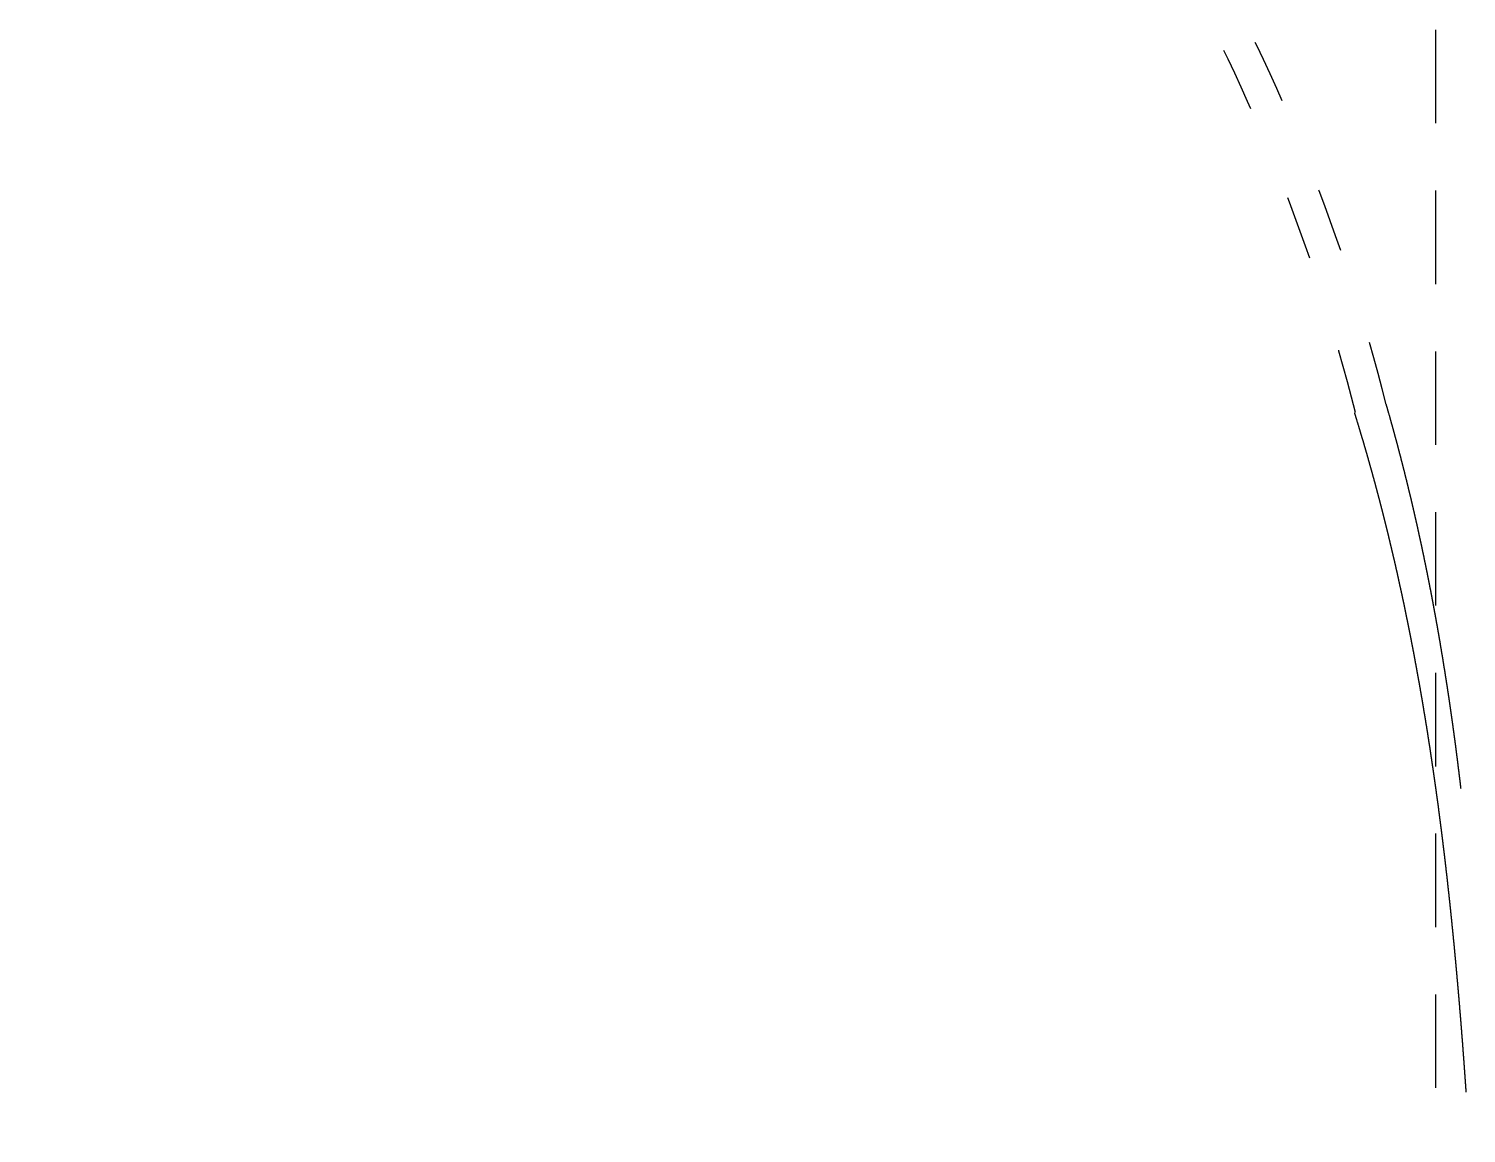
# Model space of a CAD drawing. Header units: millimetres. Extents: x 19715 to 35549, y 3563 to 14826.
# Drawn here: x 20952.4 to 21220.6, y 10734.7 to 10940.8 of the extents above; entities that cross this region are included whole.
import ezdxf

# ---------------------------------------------------------------- set-up
doc = ezdxf.new("R2010")
doc.units = ezdxf.units.MM
doc.linetypes.add('ACAD_ISO03W100', pattern=[30, 12, -18])
doc.layers.get('0').update_dxf_attribs({"color": 9, "linetype": 'ACAD_ISO03W100'})

msp = doc.modelspace()

# ---------------------------------------------------------------- linework, layer by layer
for points in [[(21214.94, 7833.18), (21214.94, 11293.27)], [(21214.94, 10268.63), (21214.94, 11293.27)], [(21214.94, 7833.18), (21214.94, 11293.27)], [(21214.94, 7833.18), (21214.94, 11293.27)]]:
    msp.add_lwpolyline(points)
for points in [[(20953.91, 11126.16, -0.272996), (21205.71, 10870.69, -0.000496), (21205.97, 10869.79, -0.000988), (21206.1, 10869.34, -0.000004), (21206.48, 10868.01, -0.000495), (21206.48, 10867.99, -0.000488), (21206.67, 10867.32, -0.000492), (21206.86, 10866.65, -0.000484), (21207.05, 10865.97, -0.000488), (21207.23, 10865.3, -0.00048), (21207.41, 10864.62, -0.000484), (21207.6, 10863.94, -0.000476), (21207.78, 10863.27, -0.00048), (21207.96, 10862.59, -0.000472), (21208.13, 10861.91, -0.000476), (21208.31, 10861.24, -0.000468), (21208.49, 10860.56, -0.000472), (21208.66, 10859.88, -0.000464), (21208.84, 10859.2, -0.000468), (21209.01, 10858.53, -0.00046), (21209.18, 10857.84, -0.000464), (21209.35, 10857.17, -0.000456), (21209.52, 10856.49, -0.00046), (21209.68, 10855.81, -0.000452), (21209.85, 10855.13, -0.000456), (21210.01, 10854.45, -0.000448), (21210.18, 10853.76, -0.000452), (21210.34, 10853.09, -0.000444), (21210.5, 10852.4, -0.000448), (21210.66, 10851.72, -0.00044), (21210.82, 10851.04, -0.000444), (21210.97, 10850.36, -0.000436), (21211.13, 10849.67, -0.00044), (21211.28, 10848.99, -0.000432), (21211.44, 10848.31, -0.000436), (21211.59, 10847.63, -0.000428), (21211.74, 10846.94, -0.000432), (21211.89, 10846.26, -0.000424), (21212.04, 10845.57, -0.000428), (21212.19, 10844.89, -0.00042), (21212.34, 10844.21, -0.000424), (21212.48, 10843.52, -0.000416), (21212.63, 10842.84, -0.00042), (21212.77, 10842.15, -0.000412), (21212.91, 10841.46, -0.000416), (21213.05, 10840.78, -0.000408), (21213.19, 10840.09, -0.000412), (21213.33, 10839.41, -0.000404), (21213.47, 10838.72, -0.000408), (21213.6, 10838.04, -0.0004), (21213.74, 10837.35, -0.000404), (21213.87, 10836.66, -0.000396), (21214.01, 10835.97, -0.0004), (21214.14, 10835.29, -0.000392), (21214.27, 10834.6, -0.000396), (21214.4, 10833.91, -0.000388), (21214.53, 10833.22, -0.000392), (21214.65, 10832.54, -0.000384), (21214.78, 10831.84, -0.000388), (21214.91, 10831.16, -0.00038), (21215.03, 10830.47, -0.000384), (21215.15, 10829.78, -0.000376), (21215.28, 10829.09, -0.00038), (21215.4, 10828.4, -0.000372), (21215.52, 10827.71, -0.000376), (21215.64, 10827.02, -0.000368), (21215.76, 10826.33, -0.000372), (21215.87, 10825.64, -0.000364), (21215.99, 10824.95, -0.000368), (21216.1, 10824.26, -0.00036), (21216.22, 10823.57, -0.000364), (21216.33, 10822.88, -0.000356), (21216.44, 10822.19, -0.00036), (21216.55, 10821.5, -0.000352), (21216.67, 10820.8, -0.000356), (21216.77, 10820.12, -0.000348), (21216.88, 10819.42, -0.000352), (21216.99, 10818.73, -0.000344), (21217.1, 10818.04, -0.000348), (21217.2, 10817.35, -0.00034), (21217.31, 10816.65, -0.000344), (21217.41, 10815.97, -0.000336), (21217.51, 10815.27, -0.00034), (21217.61, 10814.58, -0.000332), (21217.71, 10813.88, -0.000336), (21217.81, 10813.19, -0.000328), (21217.91, 10812.5, -0.000332), (21218.01, 10811.81, -0.000324), (21218.11, 10811.11, -0.000328), (21218.2, 10810.42, -0.00032), (21218.3, 10809.72, -0.000324), (21218.39, 10809.03, -0.000316), (21218.49, 10808.34, -0.00032), (21218.58, 10807.65, -0.000312), (21218.67, 10806.95, -0.000316), (21218.76, 10806.26, -0.000308), (21218.85, 10805.56, -0.000312), (21218.94, 10804.87, -0.000304), (21219.03, 10804.17, -0.000308), (21219.11, 10803.48, -0.0003), (21219.2, 10802.78, -0.000304), (21219.29, 10802.09, -0.000296), (21219.37, 10801.39, -0.0003), (21219.46, 10800.7, -0.000292), (21219.54, 10800, -0.000296), (21219.62, 10799.31, -0.0001), (21219.65, 10799.07)], [(20953.91, 11126.16, -0.272996), (21205.71, 10870.69, -0.000496), (21205.97, 10869.79, -0.000988), (21206.1, 10869.34, -0.000004), (21206.48, 10868.01, -0.000495), (21206.48, 10867.99, -0.000488), (21206.67, 10867.32, -0.000492), (21206.86, 10866.65, -0.000484), (21207.05, 10865.97, -0.000488), (21207.23, 10865.3, -0.00048), (21207.41, 10864.62, -0.000484), (21207.6, 10863.94, -0.000476), (21207.78, 10863.27, -0.00048), (21207.96, 10862.59, -0.000472), (21208.13, 10861.91, -0.000476), (21208.31, 10861.24, -0.000468), (21208.49, 10860.56, -0.000472), (21208.66, 10859.88, -0.000464), (21208.84, 10859.2, -0.000468), (21209.01, 10858.53, -0.00046), (21209.18, 10857.84, -0.000464), (21209.35, 10857.17, -0.000456), (21209.52, 10856.49, -0.00046), (21209.68, 10855.81, -0.000452), (21209.85, 10855.13, -0.000456), (21210.01, 10854.45, -0.000448), (21210.18, 10853.76, -0.000452), (21210.34, 10853.09, -0.000444), (21210.5, 10852.4, -0.000448), (21210.66, 10851.72, -0.00044), (21210.82, 10851.04, -0.000444), (21210.97, 10850.36, -0.000436), (21211.13, 10849.67, -0.00044), (21211.28, 10848.99, -0.000432), (21211.44, 10848.31, -0.000436), (21211.59, 10847.63, -0.000428), (21211.74, 10846.94, -0.000432), (21211.89, 10846.26, -0.000424), (21212.04, 10845.57, -0.000428), (21212.19, 10844.89, -0.00042), (21212.34, 10844.21, -0.000424), (21212.48, 10843.52, -0.000416), (21212.63, 10842.84, -0.00042), (21212.77, 10842.15, -0.000412), (21212.91, 10841.46, -0.000416), (21213.05, 10840.78, -0.000408), (21213.19, 10840.09, -0.000412), (21213.33, 10839.41, -0.000404), (21213.47, 10838.72, -0.000408), (21213.6, 10838.04, -0.0004), (21213.74, 10837.35, -0.000404), (21213.87, 10836.66, -0.000396), (21214.01, 10835.97, -0.0004), (21214.14, 10835.29, -0.000392), (21214.27, 10834.6, -0.000396), (21214.4, 10833.91, -0.000388), (21214.53, 10833.22, -0.000392), (21214.65, 10832.54, -0.000384), (21214.78, 10831.84, -0.000388), (21214.91, 10831.16, -0.00038), (21215.03, 10830.47, -0.000384), (21215.15, 10829.78, -0.000376), (21215.28, 10829.09, -0.00038), (21215.4, 10828.4, -0.000372), (21215.52, 10827.71, -0.000376), (21215.64, 10827.02, -0.000368), (21215.76, 10826.33, -0.000372), (21215.87, 10825.64, -0.000364), (21215.99, 10824.95, -0.000368), (21216.1, 10824.26, -0.00036), (21216.22, 10823.57, -0.000364), (21216.33, 10822.88, -0.000356), (21216.44, 10822.19, -0.00036), (21216.55, 10821.5, -0.000352), (21216.67, 10820.8, -0.000356), (21216.77, 10820.12, -0.000348), (21216.88, 10819.42, -0.000352), (21216.99, 10818.73, -0.000344), (21217.1, 10818.04, -0.000348), (21217.2, 10817.35, -0.00034), (21217.31, 10816.65, -0.000344), (21217.41, 10815.97, -0.000336), (21217.51, 10815.27, -0.00034), (21217.61, 10814.58, -0.000332), (21217.71, 10813.88, -0.000336), (21217.81, 10813.19, -0.000328), (21217.91, 10812.5, -0.000332), (21218.01, 10811.81, -0.000324), (21218.11, 10811.11, -0.000328), (21218.2, 10810.42, -0.00032), (21218.3, 10809.72, -0.000324), (21218.39, 10809.03, -0.000316), (21218.49, 10808.34, -0.00032), (21218.58, 10807.65, -0.000312), (21218.67, 10806.95, -0.000316), (21218.76, 10806.26, -0.000308), (21218.85, 10805.56, -0.000312), (21218.94, 10804.87, -0.000304), (21219.03, 10804.17, -0.000308), (21219.11, 10803.48, -0.0003), (21219.2, 10802.78, -0.000304), (21219.29, 10802.09, -0.000296), (21219.37, 10801.39, -0.0003), (21219.46, 10800.7, -0.000292), (21219.54, 10800, -0.000296), (21219.62, 10799.31, -0.0001), (21219.65, 10799.07)], [(20953.91, 11126.16, -0.272996), (21205.71, 10870.69, -0.000496), (21205.97, 10869.79, -0.000988), (21206.1, 10869.34, -0.000004), (21206.48, 10868.01, -0.000495), (21206.48, 10867.99, -0.000488), (21206.67, 10867.32, -0.000492), (21206.86, 10866.65, -0.000484), (21207.05, 10865.97, -0.000488), (21207.23, 10865.3, -0.00048), (21207.41, 10864.62, -0.000484), (21207.6, 10863.94, -0.000476), (21207.78, 10863.27, -0.00048), (21207.96, 10862.59, -0.000472), (21208.13, 10861.91, -0.000476), (21208.31, 10861.24, -0.000468), (21208.49, 10860.56, -0.000472), (21208.66, 10859.88, -0.000464), (21208.84, 10859.2, -0.000468), (21209.01, 10858.53, -0.00046), (21209.18, 10857.84, -0.000464), (21209.35, 10857.17, -0.000456), (21209.52, 10856.49, -0.00046), (21209.68, 10855.81, -0.000452), (21209.85, 10855.13, -0.000456), (21210.01, 10854.45, -0.000448), (21210.18, 10853.76, -0.000452), (21210.34, 10853.09, -0.000444), (21210.5, 10852.4, -0.000448), (21210.66, 10851.72, -0.00044), (21210.82, 10851.04, -0.000444), (21210.97, 10850.36, -0.000436), (21211.13, 10849.67, -0.00044), (21211.28, 10848.99, -0.000432), (21211.44, 10848.31, -0.000436), (21211.59, 10847.63, -0.000428), (21211.74, 10846.94, -0.000432), (21211.89, 10846.26, -0.000424), (21212.04, 10845.57, -0.000428), (21212.19, 10844.89, -0.00042), (21212.34, 10844.21, -0.000424), (21212.48, 10843.52, -0.000416), (21212.63, 10842.84, -0.00042), (21212.77, 10842.15, -0.000412), (21212.91, 10841.46, -0.000416), (21213.05, 10840.78, -0.000408), (21213.19, 10840.09, -0.000412), (21213.33, 10839.41, -0.000404), (21213.47, 10838.72, -0.000408), (21213.6, 10838.04, -0.0004), (21213.74, 10837.35, -0.000404), (21213.87, 10836.66, -0.000396), (21214.01, 10835.97, -0.0004), (21214.14, 10835.29, -0.000392), (21214.27, 10834.6, -0.000396), (21214.4, 10833.91, -0.000388), (21214.53, 10833.22, -0.000392), (21214.65, 10832.54, -0.000384), (21214.78, 10831.84, -0.000388), (21214.91, 10831.16, -0.00038), (21215.03, 10830.47, -0.000384), (21215.15, 10829.78, -0.000376), (21215.28, 10829.09, -0.00038), (21215.4, 10828.4, -0.000372), (21215.52, 10827.71, -0.000376), (21215.64, 10827.02, -0.000368), (21215.76, 10826.33, -0.000372), (21215.87, 10825.64, -0.000364), (21215.99, 10824.95, -0.000368), (21216.1, 10824.26, -0.00036), (21216.22, 10823.57, -0.000364), (21216.33, 10822.88, -0.000356), (21216.44, 10822.19, -0.00036), (21216.55, 10821.5, -0.000352), (21216.67, 10820.8, -0.000356), (21216.77, 10820.12, -0.000348), (21216.88, 10819.42, -0.000352), (21216.99, 10818.73, -0.000344), (21217.1, 10818.04, -0.000348), (21217.2, 10817.35, -0.00034), (21217.31, 10816.65, -0.000344), (21217.41, 10815.97, -0.000336), (21217.51, 10815.27, -0.00034), (21217.61, 10814.58, -0.000332), (21217.71, 10813.88, -0.000336), (21217.81, 10813.19, -0.000328), (21217.91, 10812.5, -0.000332), (21218.01, 10811.81, -0.000324), (21218.11, 10811.11, -0.000328), (21218.2, 10810.42, -0.00032), (21218.3, 10809.72, -0.000324), (21218.39, 10809.03, -0.000316), (21218.49, 10808.34, -0.00032), (21218.58, 10807.65, -0.000312), (21218.67, 10806.95, -0.000316), (21218.76, 10806.26, -0.000308), (21218.85, 10805.56, -0.000312), (21218.94, 10804.87, -0.000304), (21219.03, 10804.17, -0.000308), (21219.11, 10803.48, -0.0003), (21219.2, 10802.78, -0.000304), (21219.29, 10802.09, -0.000296), (21219.37, 10801.39, -0.0003), (21219.46, 10800.7, -0.000292), (21219.54, 10800, -0.000296), (21219.62, 10799.31, -0.0001), (21219.65, 10799.07)], [(20953.91, 11126.16, -0.272996), (21205.71, 10870.69, -0.000496), (21205.97, 10869.79, -0.000988), (21206.1, 10869.34, -0.000004), (21206.48, 10868.01, -0.000495), (21206.48, 10867.99, -0.000488), (21206.67, 10867.32, -0.000492), (21206.86, 10866.65, -0.000484), (21207.05, 10865.97, -0.000488), (21207.23, 10865.3, -0.00048), (21207.41, 10864.62, -0.000484), (21207.6, 10863.94, -0.000476), (21207.78, 10863.27, -0.00048), (21207.96, 10862.59, -0.000472), (21208.13, 10861.91, -0.000476), (21208.31, 10861.24, -0.000468), (21208.49, 10860.56, -0.000472), (21208.66, 10859.88, -0.000464), (21208.84, 10859.2, -0.000468), (21209.01, 10858.53, -0.00046), (21209.18, 10857.84, -0.000464), (21209.35, 10857.17, -0.000456), (21209.52, 10856.49, -0.00046), (21209.68, 10855.81, -0.000452), (21209.85, 10855.13, -0.000456), (21210.01, 10854.45, -0.000448), (21210.18, 10853.76, -0.000452), (21210.34, 10853.09, -0.000444), (21210.5, 10852.4, -0.000448), (21210.66, 10851.72, -0.00044), (21210.82, 10851.04, -0.000444), (21210.97, 10850.36, -0.000436), (21211.13, 10849.67, -0.00044), (21211.28, 10848.99, -0.000432), (21211.44, 10848.31, -0.000436), (21211.59, 10847.63, -0.000428), (21211.74, 10846.94, -0.000432), (21211.89, 10846.26, -0.000424), (21212.04, 10845.57, -0.000428), (21212.19, 10844.89, -0.00042), (21212.34, 10844.21, -0.000424), (21212.48, 10843.52, -0.000416), (21212.63, 10842.84, -0.00042), (21212.77, 10842.15, -0.000412), (21212.91, 10841.46, -0.000416), (21213.05, 10840.78, -0.000408), (21213.19, 10840.09, -0.000412), (21213.33, 10839.41, -0.000404), (21213.47, 10838.72, -0.000408), (21213.6, 10838.04, -0.0004), (21213.74, 10837.35, -0.000404), (21213.87, 10836.66, -0.000396), (21214.01, 10835.97, -0.0004), (21214.14, 10835.29, -0.000392), (21214.27, 10834.6, -0.000396), (21214.4, 10833.91, -0.000388), (21214.53, 10833.22, -0.000392), (21214.65, 10832.54, -0.000384), (21214.78, 10831.84, -0.000388), (21214.91, 10831.16, -0.00038), (21215.03, 10830.47, -0.000384), (21215.15, 10829.78, -0.000376), (21215.28, 10829.09, -0.00038), (21215.4, 10828.4, -0.000372), (21215.52, 10827.71, -0.000376), (21215.64, 10827.02, -0.000368), (21215.76, 10826.33, -0.000372), (21215.87, 10825.64, -0.000364), (21215.99, 10824.95, -0.000368), (21216.1, 10824.26, -0.00036), (21216.22, 10823.57, -0.000364), (21216.33, 10822.88, -0.000356), (21216.44, 10822.19, -0.00036), (21216.55, 10821.5, -0.000352), (21216.67, 10820.8, -0.000356), (21216.77, 10820.12, -0.000348), (21216.88, 10819.42, -0.000352), (21216.99, 10818.73, -0.000344), (21217.1, 10818.04, -0.000348), (21217.2, 10817.35, -0.00034), (21217.31, 10816.65, -0.000344), (21217.41, 10815.97, -0.000336), (21217.51, 10815.27, -0.00034), (21217.61, 10814.58, -0.000332), (21217.71, 10813.88, -0.000336), (21217.81, 10813.19, -0.000328), (21217.91, 10812.5, -0.000332), (21218.01, 10811.81, -0.000324), (21218.11, 10811.11, -0.000328), (21218.2, 10810.42, -0.00032), (21218.3, 10809.72, -0.000324), (21218.39, 10809.03, -0.000316), (21218.49, 10808.34, -0.00032), (21218.58, 10807.65, -0.000312), (21218.67, 10806.95, -0.000316), (21218.76, 10806.26, -0.000308), (21218.85, 10805.56, -0.000312), (21218.94, 10804.87, -0.000304), (21219.03, 10804.17, -0.000308), (21219.11, 10803.48, -0.0003), (21219.2, 10802.78, -0.000304), (21219.29, 10802.09, -0.000296), (21219.37, 10801.39, -0.0003), (21219.46, 10800.7, -0.000292), (21219.54, 10800, -0.000296), (21219.62, 10799.31, -0.0001), (21219.65, 10799.07)], [(21199.94, 10869.24, 0.272996), (20952.38, 11120.41)], [(21199.94, 10869.24, 0.272996), (20952.38, 11120.41)], [(21199.94, 10869.24, 0.272996), (20952.38, 11120.41)], [(21199.79, 10869.2, -0.000496), (21200.07, 10868.31, -0.000988), (21200.2, 10867.86, -0.000004), (21200.61, 10866.53, -0.000495), (21200.61, 10866.52, -0.000488), (21200.81, 10865.85, -0.000492), (21201.01, 10865.18, -0.000484), (21201.21, 10864.51, -0.000488), (21201.41, 10863.84, -0.00048), (21201.61, 10863.17, -0.000484), (21201.8, 10862.5, -0.000476), (21202, 10861.82, -0.00048), (21202.19, 10861.15, -0.000472), (21202.38, 10860.48, -0.000476), (21202.57, 10859.8, -0.000468), (21202.76, 10859.13, -0.000472), (21202.95, 10858.46, -0.000464), (21203.14, 10857.78, -0.000468), (21203.32, 10857.11, -0.00046), (21203.51, 10856.43, -0.000464), (21203.69, 10855.76, -0.000456), (21203.87, 10855.08, -0.00046), (21204.05, 10854.4, -0.000452), (21204.23, 10853.72, -0.000456), (21204.41, 10853.05, -0.000448), (21204.59, 10852.37, -0.000452), (21204.76, 10851.69, -0.000444), (21204.94, 10851.01, -0.000448), (21205.11, 10850.34, -0.00044), (21205.28, 10849.66, -0.000444), (21205.45, 10848.98, -0.000436), (21205.62, 10848.3, -0.00044), (21205.79, 10847.62, -0.000432), (21205.96, 10846.94, -0.000436), (21206.12, 10846.26, -0.000428), (21206.29, 10845.58, -0.000432), (21206.45, 10844.9, -0.000424), (21206.61, 10844.22, -0.000428), (21206.77, 10843.54, -0.00042), (21206.93, 10842.85, -0.000424), (21207.09, 10842.18, -0.000416), (21207.25, 10841.49, -0.00042), (21207.41, 10840.81, -0.000412), (21207.56, 10840.13, -0.000416), (21207.72, 10839.45, -0.000408), (21207.87, 10838.76, -0.000412), (21208.02, 10838.08, -0.000404), (21208.17, 10837.39, -0.000408), (21208.32, 10836.71, -0.0004), (21208.47, 10836.03, -0.000404), (21208.62, 10835.34, -0.000396), (21208.77, 10834.66, -0.0004), (21208.91, 10833.98, -0.000392), (21209.06, 10833.29, -0.000396), (21209.2, 10832.61, -0.000388), (21209.34, 10831.92, -0.000392), (21209.48, 10831.23, -0.000384), (21209.62, 10830.55, -0.000388), (21209.76, 10829.86, -0.00038), (21209.9, 10829.17, -0.000384), (21210.04, 10828.49, -0.000376), (21210.17, 10827.8, -0.00038), (21210.31, 10827.12, -0.000372), (21210.44, 10826.43, -0.000376), (21210.57, 10825.74, -0.000368), (21210.71, 10825.05, -0.000372), (21210.84, 10824.37, -0.000364), (21210.97, 10823.68, -0.000368), (21211.09, 10822.99, -0.00036), (21211.22, 10822.3, -0.000364), (21211.35, 10821.61, -0.000356), (21211.47, 10820.92, -0.00036), (21211.6, 10820.24, -0.000352), (21211.72, 10819.54, -0.000356), (21211.85, 10818.86, -0.000348), (21211.97, 10818.17, -0.000352), (21212.09, 10817.48, -0.000344), (21212.21, 10816.79, -0.000348), (21212.33, 10816.1, -0.00034), (21212.45, 10815.41, -0.000344), (21212.56, 10814.72, -0.000336), (21212.68, 10814.03, -0.00034), (21212.79, 10813.34, -0.000332), (21212.91, 10812.64, -0.000336), (21213.02, 10811.96, -0.000328), (21213.13, 10811.26, -0.000332), (21213.25, 10810.58, -0.000324), (21213.36, 10809.88, -0.000328), (21213.47, 10809.19, -0.00032), (21213.57, 10808.5, -0.000324), (21213.68, 10807.81, -0.000316), (21213.79, 10807.11, -0.00032), (21213.9, 10806.43, -0.000312), (21214, 10805.73, -0.000316), (21214.1, 10805.04, -0.000308), (21214.21, 10804.35, -0.000312), (21214.31, 10803.66, -0.000304), (21214.41, 10802.96, -0.000308), (21214.51, 10802.27, -0.0003), (21214.61, 10801.58, -0.000304), (21214.71, 10800.89, -0.000296), (21214.81, 10800.19, -0.0003), (21214.91, 10799.5, -0.000292), (21215.01, 10798.8, -0.000296), (21215.1, 10798.11, -0.000288), (21215.2, 10797.42, -0.000292), (21215.29, 10796.73, -0.000284), (21215.39, 10796.03, -0.000288), (21215.48, 10795.34, -0.00028), (21215.57, 10794.64, -0.000284), (21215.66, 10793.95, -0.000276), (21215.75, 10793.25, -0.00028), (21215.84, 10792.56, -0.000272), (21215.93, 10791.86, -0.000276), (21216.02, 10791.17, -0.000268), (21216.11, 10790.47, -0.000272), (21216.19, 10789.79, -0.000264), (21216.28, 10789.09, -0.000268), (21216.36, 10788.4, -0.00026), (21216.45, 10787.7, -0.000264), (21216.53, 10787.01, -0.000256), (21216.62, 10786.31, -0.00026), (21216.7, 10785.62, -0.000252), (21216.78, 10784.92, -0.000256), (21216.86, 10784.23, -0.000248), (21216.94, 10783.52, -0.000252), (21217.02, 10782.83, -0.000244), (21217.1, 10782.13, -0.000248), (21217.18, 10781.44, -0.00024), (21217.25, 10780.74, -0.000244), (21217.33, 10780.05, -0.000236), (21217.41, 10779.35, -0.00024), (21217.48, 10778.66, -0.000232), (21217.56, 10777.96, -0.000236), (21217.63, 10777.27, -0.000228), (21217.71, 10776.57, -0.000232), (21217.78, 10775.88, -0.000224), (21217.85, 10775.17, -0.000228), (21217.92, 10774.48, -0.00022), (21217.99, 10773.78, -0.000224), (21218.06, 10773.09, -0.000216), (21218.13, 10772.39, -0.00022), (21218.2, 10771.7, -0.000212), (21218.27, 10770.99, -0.000216), (21218.34, 10770.3, -0.000208), (21218.41, 10769.6, -0.000212), (21218.47, 10768.91, -0.000204), (21218.54, 10768.21, -0.000208), (21218.6, 10767.52, -0.0002), (21218.67, 10766.81, -0.000204), (21218.73, 10766.12, -0.000196), (21218.8, 10765.42, -0.0002), (21218.86, 10764.73, -0.000192), (21218.92, 10764.02, -0.000196), (21218.98, 10763.33, -0.000188), (21219.05, 10762.63, -0.000192), (21219.11, 10761.94, -0.000184), (21219.17, 10761.23, -0.000188), (21219.23, 10760.54, -0.00018), (21219.29, 10759.84, -0.000184), (21219.35, 10759.15, -0.000176), (21219.41, 10758.44, -0.00018), (21219.46, 10757.75, -0.000172), (21219.52, 10757.05, -0.000176), (21219.58, 10756.36, -0.000168), (21219.64, 10755.65, -0.000172), (21219.69, 10754.96, -0.000164), (21219.75, 10754.26, -0.000168), (21219.8, 10753.57, -0.00016), (21219.86, 10752.86, -0.000164), (21219.91, 10752.17, -0.000156), (21219.97, 10751.47, -0.00016), (21220.02, 10750.78, -0.000152), (21220.07, 10750.07, -0.000156), (21220.12, 10749.38, -0.000148), (21220.18, 10748.67, -0.000152), (21220.23, 10747.98, -0.000144), (21220.28, 10747.28, -0.000148), (21220.33, 10746.59, -0.00014), (21220.38, 10745.88, -0.000144), (21220.43, 10745.19, -0.000136), (21220.48, 10744.48, -0.00014), (21220.53, 10743.79, -0.000132), (21220.58, 10743.09, -0.000136), (21220.63, 10742.4, -0.000128)], [(21199.79, 10869.2, -0.000496), (21200.07, 10868.31, -0.000988), (21200.2, 10867.86, -0.000004), (21200.61, 10866.53, -0.000495), (21200.61, 10866.52, -0.000488), (21200.81, 10865.85, -0.000492), (21201.01, 10865.18, -0.000484), (21201.21, 10864.51, -0.000488), (21201.41, 10863.84, -0.00048), (21201.61, 10863.17, -0.000484), (21201.8, 10862.5, -0.000476), (21202, 10861.82, -0.00048), (21202.19, 10861.15, -0.000472), (21202.38, 10860.48, -0.000476), (21202.57, 10859.8, -0.000468), (21202.76, 10859.13, -0.000472), (21202.95, 10858.46, -0.000464), (21203.14, 10857.78, -0.000468), (21203.32, 10857.11, -0.00046), (21203.51, 10856.43, -0.000464), (21203.69, 10855.76, -0.000456), (21203.87, 10855.08, -0.00046), (21204.05, 10854.4, -0.000452), (21204.23, 10853.72, -0.000456), (21204.41, 10853.05, -0.000448), (21204.59, 10852.37, -0.000452), (21204.76, 10851.69, -0.000444), (21204.94, 10851.01, -0.000448), (21205.11, 10850.34, -0.00044), (21205.28, 10849.66, -0.000444), (21205.45, 10848.98, -0.000436), (21205.62, 10848.3, -0.00044), (21205.79, 10847.62, -0.000432), (21205.96, 10846.94, -0.000436), (21206.12, 10846.26, -0.000428), (21206.29, 10845.58, -0.000432), (21206.45, 10844.9, -0.000424), (21206.61, 10844.22, -0.000428), (21206.77, 10843.54, -0.00042), (21206.93, 10842.85, -0.000424), (21207.09, 10842.18, -0.000416), (21207.25, 10841.49, -0.00042), (21207.41, 10840.81, -0.000412), (21207.56, 10840.13, -0.000416), (21207.72, 10839.45, -0.000408), (21207.87, 10838.76, -0.000412), (21208.02, 10838.08, -0.000404), (21208.17, 10837.39, -0.000408), (21208.32, 10836.71, -0.0004), (21208.47, 10836.03, -0.000404), (21208.62, 10835.34, -0.000396), (21208.77, 10834.66, -0.0004), (21208.91, 10833.98, -0.000392), (21209.06, 10833.29, -0.000396), (21209.2, 10832.61, -0.000388), (21209.34, 10831.92, -0.000392), (21209.48, 10831.23, -0.000384), (21209.62, 10830.55, -0.000388), (21209.76, 10829.86, -0.00038), (21209.9, 10829.17, -0.000384), (21210.04, 10828.49, -0.000376), (21210.17, 10827.8, -0.00038), (21210.31, 10827.12, -0.000372), (21210.44, 10826.43, -0.000376), (21210.57, 10825.74, -0.000368), (21210.71, 10825.05, -0.000372), (21210.84, 10824.37, -0.000364), (21210.97, 10823.68, -0.000368), (21211.09, 10822.99, -0.00036), (21211.22, 10822.3, -0.000364), (21211.35, 10821.61, -0.000356), (21211.47, 10820.92, -0.00036), (21211.6, 10820.24, -0.000352), (21211.72, 10819.54, -0.000356), (21211.85, 10818.86, -0.000348), (21211.97, 10818.17, -0.000352), (21212.09, 10817.48, -0.000344), (21212.21, 10816.79, -0.000348), (21212.33, 10816.1, -0.00034), (21212.45, 10815.41, -0.000344), (21212.56, 10814.72, -0.000336), (21212.68, 10814.03, -0.00034), (21212.79, 10813.34, -0.000332), (21212.91, 10812.64, -0.000336), (21213.02, 10811.96, -0.000328), (21213.13, 10811.26, -0.000332), (21213.25, 10810.58, -0.000324), (21213.36, 10809.88, -0.000328), (21213.47, 10809.19, -0.00032), (21213.57, 10808.5, -0.000324), (21213.68, 10807.81, -0.000316), (21213.79, 10807.11, -0.00032), (21213.9, 10806.43, -0.000312), (21214, 10805.73, -0.000316), (21214.1, 10805.04, -0.000308), (21214.21, 10804.35, -0.000312), (21214.31, 10803.66, -0.000304), (21214.41, 10802.96, -0.000308), (21214.51, 10802.27, -0.0003), (21214.61, 10801.58, -0.000304), (21214.71, 10800.89, -0.000296), (21214.81, 10800.19, -0.0003), (21214.91, 10799.5, -0.000292), (21215.01, 10798.8, -0.000296), (21215.1, 10798.11, -0.000288), (21215.2, 10797.42, -0.000292), (21215.29, 10796.73, -0.000284), (21215.39, 10796.03, -0.000288), (21215.48, 10795.34, -0.00028), (21215.57, 10794.64, -0.000284), (21215.66, 10793.95, -0.000276), (21215.75, 10793.25, -0.00028), (21215.84, 10792.56, -0.000272), (21215.93, 10791.86, -0.000276), (21216.02, 10791.17, -0.000268), (21216.11, 10790.47, -0.000272), (21216.19, 10789.79, -0.000264), (21216.28, 10789.09, -0.000268), (21216.36, 10788.4, -0.00026), (21216.45, 10787.7, -0.000264), (21216.53, 10787.01, -0.000256), (21216.62, 10786.31, -0.00026), (21216.7, 10785.62, -0.000252), (21216.78, 10784.92, -0.000256), (21216.86, 10784.23, -0.000248), (21216.94, 10783.52, -0.000252), (21217.02, 10782.83, -0.000244), (21217.1, 10782.13, -0.000248), (21217.18, 10781.44, -0.00024), (21217.25, 10780.74, -0.000244), (21217.33, 10780.05, -0.000236), (21217.41, 10779.35, -0.00024), (21217.48, 10778.66, -0.000232), (21217.56, 10777.96, -0.000236), (21217.63, 10777.27, -0.000228), (21217.71, 10776.57, -0.000232), (21217.78, 10775.88, -0.000224), (21217.85, 10775.17, -0.000228), (21217.92, 10774.48, -0.00022), (21217.99, 10773.78, -0.000224), (21218.06, 10773.09, -0.000216), (21218.13, 10772.39, -0.00022), (21218.2, 10771.7, -0.000212), (21218.27, 10770.99, -0.000216), (21218.34, 10770.3, -0.000208), (21218.41, 10769.6, -0.000212), (21218.47, 10768.91, -0.000204), (21218.54, 10768.21, -0.000208), (21218.6, 10767.52, -0.0002), (21218.67, 10766.81, -0.000204), (21218.73, 10766.12, -0.000196), (21218.8, 10765.42, -0.0002), (21218.86, 10764.73, -0.000192), (21218.92, 10764.02, -0.000196), (21218.98, 10763.33, -0.000188), (21219.05, 10762.63, -0.000192), (21219.11, 10761.94, -0.000184), (21219.17, 10761.23, -0.000188), (21219.23, 10760.54, -0.00018), (21219.29, 10759.84, -0.000184), (21219.35, 10759.15, -0.000176), (21219.41, 10758.44, -0.00018), (21219.46, 10757.75, -0.000172), (21219.52, 10757.05, -0.000176), (21219.58, 10756.36, -0.000168), (21219.64, 10755.65, -0.000172), (21219.69, 10754.96, -0.000164), (21219.75, 10754.26, -0.000168), (21219.8, 10753.57, -0.00016), (21219.86, 10752.86, -0.000164), (21219.91, 10752.17, -0.000156), (21219.97, 10751.47, -0.00016), (21220.02, 10750.78, -0.000152), (21220.07, 10750.07, -0.000156), (21220.12, 10749.38, -0.000148), (21220.18, 10748.67, -0.000152), (21220.23, 10747.98, -0.000144), (21220.28, 10747.28, -0.000148), (21220.33, 10746.59, -0.00014), (21220.38, 10745.88, -0.000144), (21220.43, 10745.19, -0.000136), (21220.48, 10744.48, -0.00014), (21220.53, 10743.79, -0.000132), (21220.58, 10743.09, -0.000136), (21220.63, 10742.4, -0.000128)], [(21199.79, 10869.2, -0.000496), (21200.07, 10868.31, -0.000988), (21200.2, 10867.86, -0.000004), (21200.61, 10866.53, -0.000495), (21200.61, 10866.52, -0.000488), (21200.81, 10865.85, -0.000492), (21201.01, 10865.18, -0.000484), (21201.21, 10864.51, -0.000488), (21201.41, 10863.84, -0.00048), (21201.61, 10863.17, -0.000484), (21201.8, 10862.5, -0.000476), (21202, 10861.82, -0.00048), (21202.19, 10861.15, -0.000472), (21202.38, 10860.48, -0.000476), (21202.57, 10859.8, -0.000468), (21202.76, 10859.13, -0.000472), (21202.95, 10858.46, -0.000464), (21203.14, 10857.78, -0.000468), (21203.32, 10857.11, -0.00046), (21203.51, 10856.43, -0.000464), (21203.69, 10855.76, -0.000456), (21203.87, 10855.08, -0.00046), (21204.05, 10854.4, -0.000452), (21204.23, 10853.72, -0.000456), (21204.41, 10853.05, -0.000448), (21204.59, 10852.37, -0.000452), (21204.76, 10851.69, -0.000444), (21204.94, 10851.01, -0.000448), (21205.11, 10850.34, -0.00044), (21205.28, 10849.66, -0.000444), (21205.45, 10848.98, -0.000436), (21205.62, 10848.3, -0.00044), (21205.79, 10847.62, -0.000432), (21205.96, 10846.94, -0.000436), (21206.12, 10846.26, -0.000428), (21206.29, 10845.58, -0.000432), (21206.45, 10844.9, -0.000424), (21206.61, 10844.22, -0.000428), (21206.77, 10843.54, -0.00042), (21206.93, 10842.85, -0.000424), (21207.09, 10842.18, -0.000416), (21207.25, 10841.49, -0.00042), (21207.41, 10840.81, -0.000412), (21207.56, 10840.13, -0.000416), (21207.72, 10839.45, -0.000408), (21207.87, 10838.76, -0.000412), (21208.02, 10838.08, -0.000404), (21208.17, 10837.39, -0.000408), (21208.32, 10836.71, -0.0004), (21208.47, 10836.03, -0.000404), (21208.62, 10835.34, -0.000396), (21208.77, 10834.66, -0.0004), (21208.91, 10833.98, -0.000392), (21209.06, 10833.29, -0.000396), (21209.2, 10832.61, -0.000388), (21209.34, 10831.92, -0.000392), (21209.48, 10831.23, -0.000384), (21209.62, 10830.55, -0.000388), (21209.76, 10829.86, -0.00038), (21209.9, 10829.17, -0.000384), (21210.04, 10828.49, -0.000376), (21210.17, 10827.8, -0.00038), (21210.31, 10827.12, -0.000372), (21210.44, 10826.43, -0.000376), (21210.57, 10825.74, -0.000368), (21210.71, 10825.05, -0.000372), (21210.84, 10824.37, -0.000364), (21210.97, 10823.68, -0.000368), (21211.09, 10822.99, -0.00036), (21211.22, 10822.3, -0.000364), (21211.35, 10821.61, -0.000356), (21211.47, 10820.92, -0.00036), (21211.6, 10820.24, -0.000352), (21211.72, 10819.54, -0.000356), (21211.85, 10818.86, -0.000348), (21211.97, 10818.17, -0.000352), (21212.09, 10817.48, -0.000344), (21212.21, 10816.79, -0.000348), (21212.33, 10816.1, -0.00034), (21212.45, 10815.41, -0.000344), (21212.56, 10814.72, -0.000336), (21212.68, 10814.03, -0.00034), (21212.79, 10813.34, -0.000332), (21212.91, 10812.64, -0.000336), (21213.02, 10811.96, -0.000328), (21213.13, 10811.26, -0.000332), (21213.25, 10810.58, -0.000324), (21213.36, 10809.88, -0.000328), (21213.47, 10809.19, -0.00032), (21213.57, 10808.5, -0.000324), (21213.68, 10807.81, -0.000316), (21213.79, 10807.11, -0.00032), (21213.9, 10806.43, -0.000312), (21214, 10805.73, -0.000316), (21214.1, 10805.04, -0.000308), (21214.21, 10804.35, -0.000312), (21214.31, 10803.66, -0.000304), (21214.41, 10802.96, -0.000308), (21214.51, 10802.27, -0.0003), (21214.61, 10801.58, -0.000304), (21214.71, 10800.89, -0.000296), (21214.81, 10800.19, -0.0003), (21214.91, 10799.5, -0.000292), (21215.01, 10798.8, -0.000296), (21215.1, 10798.11, -0.000288), (21215.2, 10797.42, -0.000292), (21215.29, 10796.73, -0.000284), (21215.39, 10796.03, -0.000288), (21215.48, 10795.34, -0.00028), (21215.57, 10794.64, -0.000284), (21215.66, 10793.95, -0.000276), (21215.75, 10793.25, -0.00028), (21215.84, 10792.56, -0.000272), (21215.93, 10791.86, -0.000276), (21216.02, 10791.17, -0.000268), (21216.11, 10790.47, -0.000272), (21216.19, 10789.79, -0.000264), (21216.28, 10789.09, -0.000268), (21216.36, 10788.4, -0.00026), (21216.45, 10787.7, -0.000264), (21216.53, 10787.01, -0.000256), (21216.62, 10786.31, -0.00026), (21216.7, 10785.62, -0.000252), (21216.78, 10784.92, -0.000256), (21216.86, 10784.23, -0.000248), (21216.94, 10783.52, -0.000252), (21217.02, 10782.83, -0.000244), (21217.1, 10782.13, -0.000248), (21217.18, 10781.44, -0.00024), (21217.25, 10780.74, -0.000244), (21217.33, 10780.05, -0.000236), (21217.41, 10779.35, -0.00024), (21217.48, 10778.66, -0.000232), (21217.56, 10777.96, -0.000236), (21217.63, 10777.27, -0.000228), (21217.71, 10776.57, -0.000232), (21217.78, 10775.88, -0.000224), (21217.85, 10775.17, -0.000228), (21217.92, 10774.48, -0.00022), (21217.99, 10773.78, -0.000224), (21218.06, 10773.09, -0.000216), (21218.13, 10772.39, -0.00022), (21218.2, 10771.7, -0.000212), (21218.27, 10770.99, -0.000216), (21218.34, 10770.3, -0.000208), (21218.41, 10769.6, -0.000212), (21218.47, 10768.91, -0.000204), (21218.54, 10768.21, -0.000208), (21218.6, 10767.52, -0.0002), (21218.67, 10766.81, -0.000204), (21218.73, 10766.12, -0.000196), (21218.8, 10765.42, -0.0002), (21218.86, 10764.73, -0.000192), (21218.92, 10764.02, -0.000196), (21218.98, 10763.33, -0.000188), (21219.05, 10762.63, -0.000192), (21219.11, 10761.94, -0.000184), (21219.17, 10761.23, -0.000188), (21219.23, 10760.54, -0.00018), (21219.29, 10759.84, -0.000184), (21219.35, 10759.15, -0.000176), (21219.41, 10758.44, -0.00018), (21219.46, 10757.75, -0.000172), (21219.52, 10757.05, -0.000176), (21219.58, 10756.36, -0.000168), (21219.64, 10755.65, -0.000172), (21219.69, 10754.96, -0.000164), (21219.75, 10754.26, -0.000168), (21219.8, 10753.57, -0.00016), (21219.86, 10752.86, -0.000164), (21219.91, 10752.17, -0.000156), (21219.97, 10751.47, -0.00016), (21220.02, 10750.78, -0.000152), (21220.07, 10750.07, -0.000156), (21220.12, 10749.38, -0.000148), (21220.18, 10748.67, -0.000152), (21220.23, 10747.98, -0.000144), (21220.28, 10747.28, -0.000148), (21220.33, 10746.59, -0.00014), (21220.38, 10745.88, -0.000144), (21220.43, 10745.19, -0.000136), (21220.48, 10744.48, -0.00014), (21220.53, 10743.79, -0.000132), (21220.58, 10743.09, -0.000136), (21220.63, 10742.4, -0.000128)], [(21199.79, 10869.2, -0.000496), (21200.07, 10868.31, -0.000988), (21200.2, 10867.86, -0.000004), (21200.61, 10866.53, -0.000495), (21200.61, 10866.52, -0.000488), (21200.81, 10865.85, -0.000492), (21201.01, 10865.18, -0.000484), (21201.21, 10864.51, -0.000488), (21201.41, 10863.84, -0.00048), (21201.61, 10863.17, -0.000484), (21201.8, 10862.5, -0.000476), (21202, 10861.82, -0.00048), (21202.19, 10861.15, -0.000472), (21202.38, 10860.48, -0.000476), (21202.57, 10859.8, -0.000468), (21202.76, 10859.13, -0.000472), (21202.95, 10858.46, -0.000464), (21203.14, 10857.78, -0.000468), (21203.32, 10857.11, -0.00046), (21203.51, 10856.43, -0.000464), (21203.69, 10855.76, -0.000456), (21203.87, 10855.08, -0.00046), (21204.05, 10854.4, -0.000452), (21204.23, 10853.72, -0.000456), (21204.41, 10853.05, -0.000448), (21204.59, 10852.37, -0.000452), (21204.76, 10851.69, -0.000444), (21204.94, 10851.01, -0.000448), (21205.11, 10850.34, -0.00044), (21205.28, 10849.66, -0.000444), (21205.45, 10848.98, -0.000436), (21205.62, 10848.3, -0.00044), (21205.79, 10847.62, -0.000432), (21205.96, 10846.94, -0.000436), (21206.12, 10846.26, -0.000428), (21206.29, 10845.58, -0.000432), (21206.45, 10844.9, -0.000424), (21206.61, 10844.22, -0.000428), (21206.77, 10843.54, -0.00042), (21206.93, 10842.85, -0.000424), (21207.09, 10842.18, -0.000416), (21207.25, 10841.49, -0.00042), (21207.41, 10840.81, -0.000412), (21207.56, 10840.13, -0.000416), (21207.72, 10839.45, -0.000408), (21207.87, 10838.76, -0.000412), (21208.02, 10838.08, -0.000404), (21208.17, 10837.39, -0.000408), (21208.32, 10836.71, -0.0004), (21208.47, 10836.03, -0.000404), (21208.62, 10835.34, -0.000396), (21208.77, 10834.66, -0.0004), (21208.91, 10833.98, -0.000392), (21209.06, 10833.29, -0.000396), (21209.2, 10832.61, -0.000388), (21209.34, 10831.92, -0.000392), (21209.48, 10831.23, -0.000384), (21209.62, 10830.55, -0.000388), (21209.76, 10829.86, -0.00038), (21209.9, 10829.17, -0.000384), (21210.04, 10828.49, -0.000376), (21210.17, 10827.8, -0.00038), (21210.31, 10827.12, -0.000372), (21210.44, 10826.43, -0.000376), (21210.57, 10825.74, -0.000368), (21210.71, 10825.05, -0.000372), (21210.84, 10824.37, -0.000364), (21210.97, 10823.68, -0.000368), (21211.09, 10822.99, -0.00036), (21211.22, 10822.3, -0.000364), (21211.35, 10821.61, -0.000356), (21211.47, 10820.92, -0.00036), (21211.6, 10820.24, -0.000352), (21211.72, 10819.54, -0.000356), (21211.85, 10818.86, -0.000348), (21211.97, 10818.17, -0.000352), (21212.09, 10817.48, -0.000344), (21212.21, 10816.79, -0.000348), (21212.33, 10816.1, -0.00034), (21212.45, 10815.41, -0.000344), (21212.56, 10814.72, -0.000336), (21212.68, 10814.03, -0.00034), (21212.79, 10813.34, -0.000332), (21212.91, 10812.64, -0.000336), (21213.02, 10811.96, -0.000328), (21213.13, 10811.26, -0.000332), (21213.25, 10810.58, -0.000324), (21213.36, 10809.88, -0.000328), (21213.47, 10809.19, -0.00032), (21213.57, 10808.5, -0.000324), (21213.68, 10807.81, -0.000316), (21213.79, 10807.11, -0.00032), (21213.9, 10806.43, -0.000312), (21214, 10805.73, -0.000316), (21214.1, 10805.04, -0.000308), (21214.21, 10804.35, -0.000312), (21214.31, 10803.66, -0.000304), (21214.41, 10802.96, -0.000308), (21214.51, 10802.27, -0.0003), (21214.61, 10801.58, -0.000304), (21214.71, 10800.89, -0.000296), (21214.81, 10800.19, -0.0003), (21214.91, 10799.5, -0.000292), (21215.01, 10798.8, -0.000296), (21215.1, 10798.11, -0.000288), (21215.2, 10797.42, -0.000292), (21215.29, 10796.73, -0.000284), (21215.39, 10796.03, -0.000288), (21215.48, 10795.34, -0.00028), (21215.57, 10794.64, -0.000284), (21215.66, 10793.95, -0.000276), (21215.75, 10793.25, -0.00028), (21215.84, 10792.56, -0.000272), (21215.93, 10791.86, -0.000276), (21216.02, 10791.17, -0.000268), (21216.11, 10790.47, -0.000272), (21216.19, 10789.79, -0.000264), (21216.28, 10789.09, -0.000268), (21216.36, 10788.4, -0.00026), (21216.45, 10787.7, -0.000264), (21216.53, 10787.01, -0.000256), (21216.62, 10786.31, -0.00026), (21216.7, 10785.62, -0.000252), (21216.78, 10784.92, -0.000256), (21216.86, 10784.23, -0.000248), (21216.94, 10783.52, -0.000252), (21217.02, 10782.83, -0.000244), (21217.1, 10782.13, -0.000248), (21217.18, 10781.44, -0.00024), (21217.25, 10780.74, -0.000244), (21217.33, 10780.05, -0.000236), (21217.41, 10779.35, -0.00024), (21217.48, 10778.66, -0.000232), (21217.56, 10777.96, -0.000236), (21217.63, 10777.27, -0.000228), (21217.71, 10776.57, -0.000232), (21217.78, 10775.88, -0.000224), (21217.85, 10775.17, -0.000228), (21217.92, 10774.48, -0.00022), (21217.99, 10773.78, -0.000224), (21218.06, 10773.09, -0.000216), (21218.13, 10772.39, -0.00022), (21218.2, 10771.7, -0.000212), (21218.27, 10770.99, -0.000216), (21218.34, 10770.3, -0.000208), (21218.41, 10769.6, -0.000212), (21218.47, 10768.91, -0.000204), (21218.54, 10768.21, -0.000208), (21218.6, 10767.52, -0.0002), (21218.67, 10766.81, -0.000204), (21218.73, 10766.12, -0.000196), (21218.8, 10765.42, -0.0002), (21218.86, 10764.73, -0.000192), (21218.92, 10764.02, -0.000196), (21218.98, 10763.33, -0.000188), (21219.05, 10762.63, -0.000192), (21219.11, 10761.94, -0.000184), (21219.17, 10761.23, -0.000188), (21219.23, 10760.54, -0.00018), (21219.29, 10759.84, -0.000184), (21219.35, 10759.15, -0.000176), (21219.41, 10758.44, -0.00018), (21219.46, 10757.75, -0.000172), (21219.52, 10757.05, -0.000176), (21219.58, 10756.36, -0.000168), (21219.64, 10755.65, -0.000172), (21219.69, 10754.96, -0.000164), (21219.75, 10754.26, -0.000168), (21219.8, 10753.57, -0.00016), (21219.86, 10752.86, -0.000164), (21219.91, 10752.17, -0.000156), (21219.97, 10751.47, -0.00016), (21220.02, 10750.78, -0.000152), (21220.07, 10750.07, -0.000156), (21220.12, 10749.38, -0.000148), (21220.18, 10748.67, -0.000152), (21220.23, 10747.98, -0.000144), (21220.28, 10747.28, -0.000148), (21220.33, 10746.59, -0.00014), (21220.38, 10745.88, -0.000144), (21220.43, 10745.19, -0.000136), (21220.48, 10744.48, -0.00014), (21220.53, 10743.79, -0.000132), (21220.58, 10743.09, -0.000136), (21220.63, 10742.4, -0.000128)]]:
    msp.add_lwpolyline(points, format="xyb")
at = {"flags": 128}
msp.add_lwpolyline([(21199.94, 10869.24, 0.272996), (20952.38, 11120.41)], format="xyb", dxfattribs=at)

doc.saveas('drawing.dxf')
